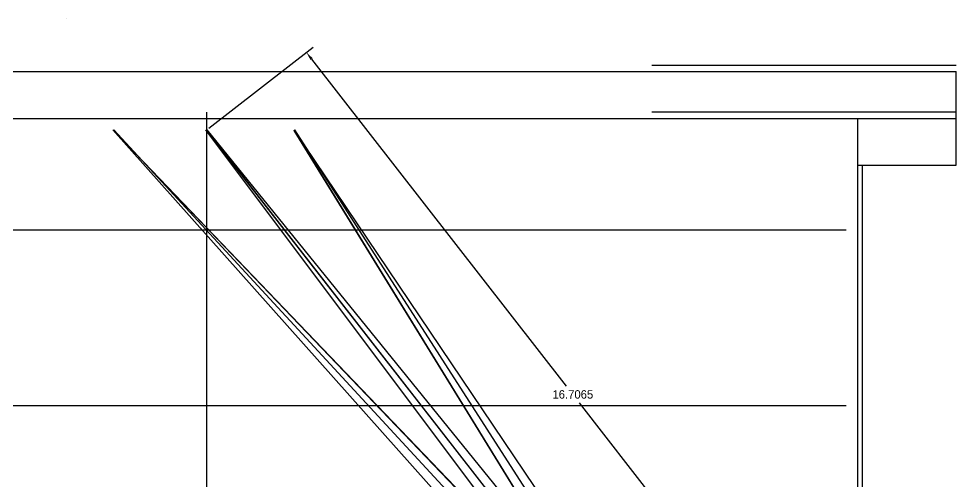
# Model space of a CAD drawing. Header units: inches. Extents: x -116 to 250, y -285 to 80.
# Drawn here: x -1.58 to 18.43, y -175.07 to -165.18 of the extents above; entities that cross this region are included whole.
import ezdxf

# ---------------------------------------------------------------- set-up
doc = ezdxf.new("R2010")
doc.units = ezdxf.units.IN
doc.header["$MEASUREMENT"] = 0
doc.layers.add('trajectories', color=3, linetype='Continuous')
doc.dimstyles.get("Standard").update_dxf_attribs({"dimtxt": 0.18, "dimasz": 0.18, "dimexe": 0.18, "dimexo": 0.0625, "dimgap": 0.09, "dimtad": 0, "dimtih": 1, "dimtoh": 1, "dimdec": 4, "dimzin": 0, "dimdsep": 46, "dimtxsty": 'Standard', "dimcen": 0.09, "dimadec": 0, "dimazin": 0, "dimtfac": 1, "dimtdec": 4, "dimtofl": 0, "dimtmove": 0, "dimatfit": 3, "dimfxl": 1, "dimtolj": 1, "dimtzin": 0, "dimarcsym": 0})

# ---------------------------------------------------------------- blocks, each defined once
blk = doc.blocks.new('*D60')
at = {"layer": 'Defpoints', "color": 0, "transparency": 16777216}
for p in [(4.557, -165.903), (2.429, -167.558), (12.687, -180.745)]:
    blk.add_point(p, dxfattribs=at)
at = {"layer": 'trajectories', "color": 0, "lineweight": -2, "transparency": 16777216}
for p, q in [((2.478, -167.52), (4.699, -165.792)), ((4.668, -166.045), (10.105, -173.035)), ((14.704, -178.947), (10.385, -173.395)), ((12.736, -180.706), (14.957, -178.979))]:
    blk.add_line(p, q, dxfattribs=at)
at = {"layer": 'trajectories', "color": 0, "transparency": 16777216}
for points in [[(4.691, -166.026), (4.644, -166.063), (4.557, -165.903)], [(14.728, -178.929), (14.68, -178.966), (14.815, -179.09)]]:
    blk.add_solid(points, dxfattribs=at)
at = {"layer": 'trajectories', "color": 0, "transparency": 16777216, "insert": (10.245, -173.215), "char_height": 0.18, "attachment_point": 5}
blk.add_mtext('\\A1;16.7065', dxfattribs=at)

msp = doc.modelspace()

# ---------------------------------------------------------------- linework, layer by layer
for p, q in [((-0.5709, -165.18305), (-0.5709, -165.18305)), ((18.4291, -166.18305), (11.9291, -166.18305)), ((-13.5709, -166.31425), (18.4291, -166.31425)), ((-13.5709, -166.31425), (18.4291, -166.31425)), ((18.4291, -167.31425), (18.4291, -166.31425)), ((2.4291, -177.7143), (2.4291, -167.18305)), ((18.4291, -167.18305), (11.9291, -167.18305)), ((-13.5709, -167.31425), (18.4291, -167.31425)), ((-13.5709, -167.31425), (18.4291, -167.31425)), ((-13.5709, -167.31425), (18.4291, -167.31425)), ((16.3291, -189.31425), (16.3291, -167.31425)), ((16.3291, -185.09566), (16.3291, -167.31425)), ((18.4291, -168.31425), (18.4291, -167.31425)), ((2.4291, -183.24426), (2.4291, -167.55805)), ((16.3291, -168.31425), (18.4291, -168.31425)), ((16.4291, -188.31425), (16.4291, -168.31425)), ((-11.2209, -169.69766), (16.0791, -169.69766)), ((-11.2209, -173.44766), (16.0791, -173.44766))]:
    msp.add_line(p, q)
at = {"layer": 'trajectories'}
for p, q in [((0.42425, -167.55805), (13.31663, -181.01196)), ((0.42748, -167.55805), (12.09833, -180.66942)), ((0.4441, -167.55805), (12.57509, -180.71043)), ((2.403, -167.55805), (12.21664, -180.66426)), ((2.41812, -167.55805), (12.68664, -180.74485)), ((2.4291, -167.55805), (13.4005, -181.10713)), ((4.28827, -167.55805), (13.48025, -181.21502)), ((4.28913, -167.55805), (12.34497, -180.66998)), ((4.30325, -167.55805), (12.80417, -180.79265))]:
    msp.add_line(p, q, dxfattribs=at)
for points in [[(2.4291, -183.24426), (12.16542, -183.58426, 0.61245863), (13.48025, -181.21502), (0.42425, -167.55805)], [(2.4291, -183.24426), (11.46511, -183.24426, 0.62431012), (12.68664, -180.74485), (2.4291, -167.55805)], [(2.4291, -183.24426), (11.13423, -182.94989, 0.56948537), (12.34497, -180.66998), (4.29816, -167.57275)]]:
    msp.add_lwpolyline(points, format="xyb", dxfattribs=at)

# ---------------------------------------------------------------- dimensions: what is measured, and where the dimension line sits
dim = msp.add_linear_dim(base=(4.557102, -165.902755), p1=(12.686642, -180.744847), p2=(2.429101, -167.558052), angle=127.878082, dimstyle='Standard', dxfattribs=at)
dim.commit()
dim.dimension.update_dxf_attribs({"geometry": '*D60', "text_midpoint": (10.244871, -173.214785), "dimtype": 161})

doc.saveas('drawing.dxf')
